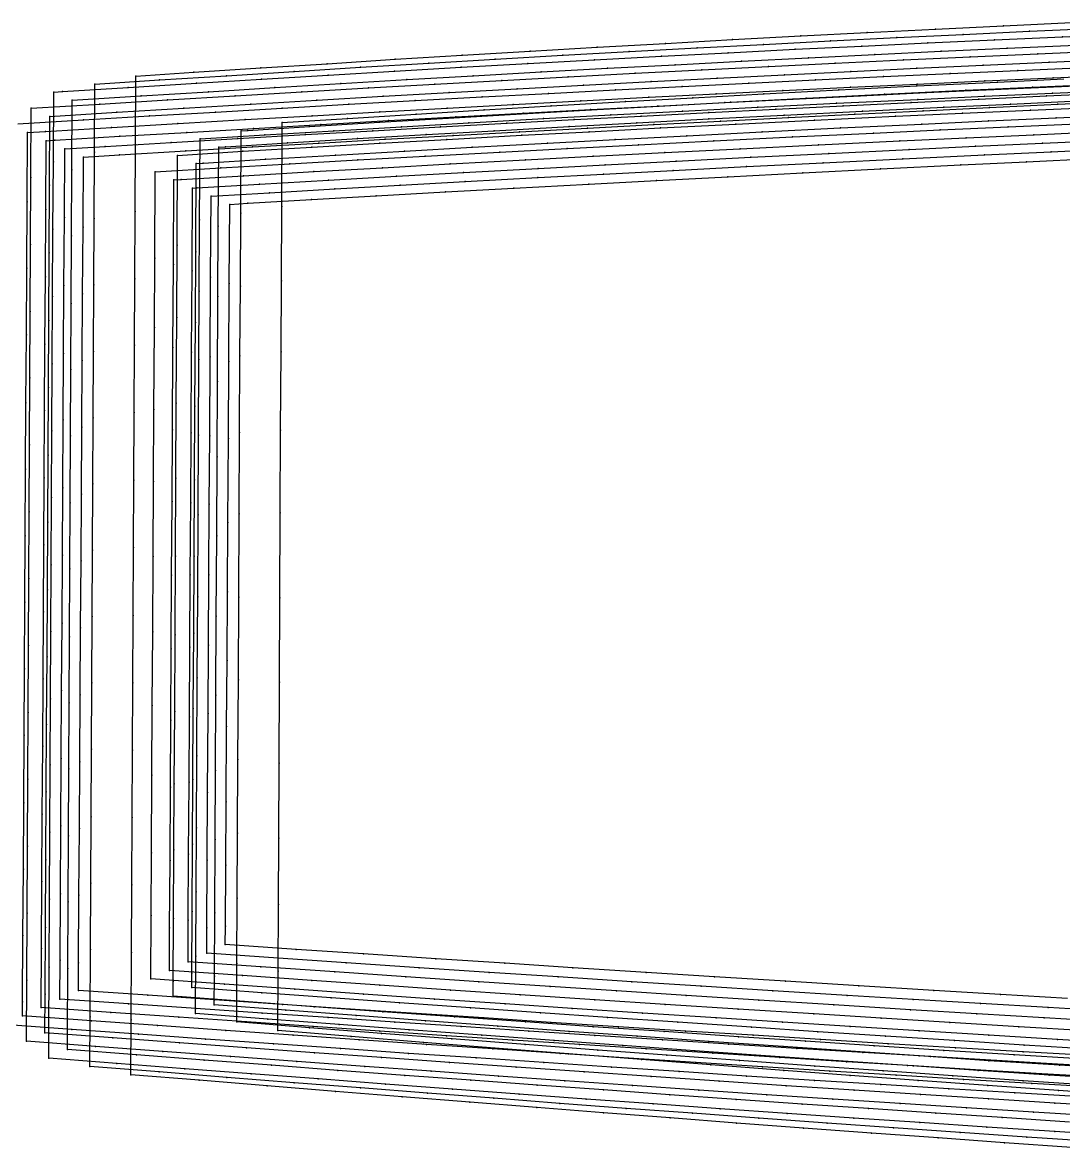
# Model space of a CAD drawing. Extents: x -2408 to 1029, y -526 to 2095.
# Drawn here: x -1734.5 to -1498.2, y 696.6 to 952 of the extents above; entities that cross this region are included whole.
import ezdxf

# ---------------------------------------------------------------- set-up
doc = ezdxf.new("R2010")
doc.units = 0

# ---------------------------------------------------------------- blocks, each defined once
blk = doc.blocks.new(' -30')
at = {"layer": '1'}
blk.add_lwpolyline([(-976.123836, 288.13901), (-991.099742, 289.014787), (-1006.47788, 289.931065), (-1021.716095, 290.854397), (-1037.092414, 291.800377), (-1052.390421, 292.7548), (-1067.765151, 293.726621), (-1082.930535, 294.697188), (-1098.303754, 295.692536), (-1113.507968, 296.687278), (-1128.879805, 297.703783), (-1143.850366, 298.707083), (-1159.22033, 299.751254), (-1174.621448, 300.804779), (-1189.756891, 301.840895), (-1205.520935, 302.919865), (-1205.483135, 309.223563), (-1205.391179, 324.554701), (-1205.300213, 339.717169), (-1205.209414, 354.85273), (-1205.118461, 370.01518), (-1205.026964, 385.267158), (-1204.935998, 400.429605), (-1204.844877, 415.618783), (-1204.753926, 430.781236), (-1204.66297, 445.943685), (-1204.572281, 461.059603), (-1204.481313, 476.222058), (-1204.385986, 492.113686), (-1196.17848, 492.603703), (-1181.170431, 493.49977), (-1166.030079, 494.402864), (-1150.959027, 495.28427), (-1135.886847, 496.145232), (-1120.476169, 497.00946), (-1105.40235, 497.842531), (-1089.965594, 498.682535), (-1074.890334, 499.489114), (-1059.814348, 500.282085), (-1044.379318, 501.079857), (-1029.301902, 501.844968), (-1013.803816, 502.616227), (-998.724902, 503.351115), (-983.259655, 504.088096), (-968.179128, 504.789655)], dxfattribs=at)
at = {"layer": '14'}
blk.add_lwpolyline([(-981.023189, 301.145206), (-996.243732, 302.041932), (-1011.349801, 302.947855), (-1028.369845, 303.985999), (-1045.013766, 305.017704), (-1061.160689, 306.033129), (-1076.689792, 307.022434), (-1093.271043, 308.091929), (-1108.745305, 309.101899), (-1124.431306, 310.137235), (-1140.837746, 311.232743), (-1156.130864, 312.266322), (-1172.183685, 313.367615), (-1172.158772, 317.5206), (-1172.075828, 331.347228), (-1171.989363, 345.760911), (-1171.88675, 362.866344), (-1171.796909, 377.842737), (-1171.703377, 393.434387), (-1171.609107, 409.149089), (-1171.49473, 428.215656), (-1171.38958, 445.744084), (-1171.283699, 463.394285), (-1171.175842, 481.373901), (-1167.054113, 481.619686), (-1152.638259, 482.463332), (-1137.95852, 483.305457), (-1122.184231, 484.194571), (-1106.716652, 485.051688), (-1089.64359, 485.98142), (-1074.320606, 486.801343), (-1058.11391, 487.653474), (-1041.128426, 488.52954), (-1023.469336, 489.421255), (-1005.241554, 490.320347), (-990.320556, 491.039364), (-975.156659, 491.753562)], dxfattribs=at)
at = {"layer": '2'}
for p in [(-1204.385986, 492.113686), (-1171.175842, 481.373901), (-1172.183685, 313.367615), (-1205.520935, 302.919865)]:
    blk.add_point(p, dxfattribs=at)
at = {"layer": '3'}
for p in [(-998.724902, 503.351115), (-983.259655, 504.088096), (-1044.379318, 501.079857), (-1029.301902, 501.844968), (-1013.803816, 502.616227), (-1089.965594, 498.682535), (-1074.890334, 499.489114), (-1059.814348, 500.282085), (-1135.886847, 496.145232), (-1120.476169, 497.00946), (-1105.40235, 497.842531), (-1181.170431, 493.49977), (-1166.030079, 494.402864), (-1150.959027, 495.28427), (-1196.17848, 492.603703), (-1005.241554, 490.320347), (-990.320556, 491.039364), (-1041.128426, 488.52954), (-1023.469336, 489.421255), (-1089.64359, 485.98142), (-1074.320606, 486.801343), (-1058.11391, 487.653474), (-1137.95852, 483.305457), (-1122.184231, 484.194571), (-1106.716652, 485.051688), (-1167.054113, 481.619686), (-1152.638259, 482.463332), (-1204.481313, 476.222058), (-1171.283699, 463.394285), (-1204.572281, 461.059603), (-1204.66297, 445.943685), (-1171.38958, 445.744084), (-1204.753926, 430.781236), (-1171.49473, 428.215656), (-1204.844877, 415.618783), (-1171.609107, 409.149089), (-1204.935998, 400.429605), (-1171.703377, 393.434387), (-1205.026964, 385.267158), (-1171.796909, 377.842737), (-1205.118461, 370.01518), (-1171.88675, 362.866344), (-1205.209414, 354.85273), (-1171.989363, 345.760911), (-1205.300213, 339.717169), (-1172.075828, 331.347228), (-1205.391179, 324.554701), (-1172.158772, 317.5206), (-1156.130864, 312.266322), (-1205.483135, 309.223563), (-1140.837746, 311.232743), (-1124.431306, 310.137235), (-1108.745305, 309.101899), (-1093.271043, 308.091929), (-1076.689792, 307.022434), (-1061.160689, 306.033129), (-1045.013766, 305.017704), (-1028.369845, 303.985999), (-1189.756891, 301.840895), (-1011.349801, 302.947855), (-996.243732, 302.041932), (-1174.621448, 300.804779), (-1159.22033, 299.751254), (-1143.850366, 298.707083), (-1128.879805, 297.703783), (-1113.507968, 296.687278), (-1098.303754, 295.692536), (-1082.930535, 294.697188), (-1067.765151, 293.726621), (-1052.390421, 292.7548), (-1037.092414, 291.800377), (-1021.716095, 290.854397), (-1006.47788, 289.931065), (-991.099742, 289.014787)]:
    blk.add_point(p, dxfattribs=at)
blk = doc.blocks.new(' -31')
at = {"layer": '1'}
blk.add_lwpolyline([(-968.425064, 285.330029), (-982.873946, 286.170219), (-997.985334, 287.066471), (-1013.000426, 287.973625), (-1028.315558, 288.914379), (-1043.328852, 289.850599), (-1058.800335, 290.828954), (-1073.812, 291.790769), (-1089.149361, 292.785777), (-1104.159531, 293.770902), (-1119.535836, 294.790651), (-1134.544586, 295.797004), (-1149.684043, 296.826152), (-1164.690914, 297.860154), (-1179.737081, 298.903743), (-1195.00767, 299.963703), (-1210.599365, 301.045837), (-1210.547725, 309.84814), (-1210.459299, 324.921595), (-1210.368675, 340.370934), (-1210.279104, 355.641675), (-1210.188487, 371.091032), (-1210.099122, 386.326266), (-1210.008493, 401.775624), (-1209.918915, 417.046366), (-1209.828296, 432.495713), (-1209.739836, 447.577065), (-1209.64921, 463.026421), (-1209.558575, 478.475781), (-1209.467316, 494.029922), (-1200.328818, 494.571505), (-1185.329745, 495.461797), (-1170.206646, 496.361121), (-1154.867473, 497.26182), (-1139.538048, 498.139549), (-1124.20757, 498.998915), (-1109.165089, 499.828225), (-1093.833089, 500.660134), (-1078.627468, 501.470655), (-1063.293902, 502.272816), (-1048.109958, 503.052143), (-1032.774822, 503.823769), (-1017.333112, 504.584392), (-1001.996349, 505.322857), (-986.658666, 506.04357), (-971.552761, 506.735084)], dxfattribs=at)
at = {"layer": '14'}
blk.add_lwpolyline([(-971.259283, 298.214599), (-986.267518, 299.092049), (-1001.639416, 300.008829), (-1016.883783, 300.934514), (-1031.918804, 301.862321), (-1048.740405, 302.916572), (-1065.059572, 303.954611), (-1080.754196, 304.966316), (-1097.512077, 306.060401), (-1113.151062, 307.093927), (-1129.003946, 308.153731), (-1145.584817, 309.275476), (-1161.040416, 310.334145), (-1177.263641, 311.462612), (-1177.230109, 317.179258), (-1177.14006, 332.530674), (-1177.049904, 347.900451), (-1176.944753, 365.826377), (-1176.853713, 381.346893), (-1176.75972, 397.370777), (-1176.665727, 413.39466), (-1176.574686, 428.915175), (-1176.469536, 446.841107), (-1176.363655, 464.89157), (-1176.255798, 483.278923), (-1163.036448, 484.063103), (-1148.167735, 484.924473), (-1133.325145, 485.767946), (-1118.560073, 486.592376), (-1102.100619, 487.495002), (-1087.22085, 488.29636), (-1071.395217, 489.133381), (-1054.728691, 489.997587), (-1037.326048, 490.880512), (-1019.292257, 491.773679), (-1000.732224, 492.668615), (-985.575845, 493.380141), (-970.203448, 494.083042)], dxfattribs=at)
at = {"layer": '2'}
for p in [(-1209.467316, 494.029922), (-1176.255798, 483.278923), (-1177.263641, 311.462612), (-1210.599365, 301.045837)]:
    blk.add_point(p, dxfattribs=at)
at = {"layer": '3'}
for p in [(-986.658666, 506.04357), (-1032.774822, 503.823769), (-1017.333112, 504.584392), (-1001.996349, 505.322857), (-1093.833089, 500.660134), (-1078.627468, 501.470655), (-1063.293902, 502.272816), (-1048.109958, 503.052143), (-1139.538048, 498.139549), (-1124.20757, 498.998915), (-1109.165089, 499.828225), (-1185.329745, 495.461797), (-1170.206646, 496.361121), (-1154.867473, 497.26182), (-1200.328818, 494.571505), (-985.575845, 493.380141), (-1037.326048, 490.880512), (-1019.292257, 491.773679), (-1000.732224, 492.668615), (-1087.22085, 488.29636), (-1071.395217, 489.133381), (-1054.728691, 489.997587), (-1133.325145, 485.767946), (-1118.560073, 486.592376), (-1102.100619, 487.495002), (-1163.036448, 484.063103), (-1148.167735, 484.924473), (-1209.558575, 478.475781), (-1176.363655, 464.89157), (-1209.64921, 463.026421), (-1209.739836, 447.577065), (-1176.469536, 446.841107), (-1209.828296, 432.495713), (-1176.574686, 428.915175), (-1209.918915, 417.046366), (-1176.665727, 413.39466), (-1210.008493, 401.775624), (-1176.75972, 397.370777), (-1210.099122, 386.326266), (-1176.853713, 381.346893), (-1210.188487, 371.091032), (-1176.944753, 365.826377), (-1210.279104, 355.641675), (-1177.049904, 347.900451), (-1210.368675, 340.370934), (-1177.14006, 332.530674), (-1210.459299, 324.921595), (-1177.230109, 317.179258), (-1210.547725, 309.84814), (-1161.040416, 310.334145), (-1145.584817, 309.275476), (-1129.003946, 308.153731), (-1113.151062, 307.093927), (-1097.512077, 306.060401), (-1080.754196, 304.966316), (-1065.059572, 303.954611), (-1048.740405, 302.916572), (-1031.918804, 301.862321), (-1195.00767, 299.963703), (-1179.737081, 298.903743), (-1016.883783, 300.934514), (-1001.639416, 300.008829), (-986.267518, 299.092049), (-1164.690914, 297.860154), (-1149.684043, 296.826152), (-1134.544586, 295.797004), (-1119.535836, 294.790651), (-1104.159531, 293.770902), (-1089.149361, 292.785777), (-1073.812, 291.790769), (-1058.800335, 290.828954), (-1043.328852, 289.850599), (-1028.315558, 288.914379), (-1013.000426, 287.973625), (-997.985334, 287.066471), (-982.873946, 286.170219)]:
    blk.add_point(p, dxfattribs=at)
blk = doc.blocks.new(' -32')
at = {"layer": '1'}
blk.add_lwpolyline([(-973.526001, 283.258591), (-987.301727, 284.068227), (-1002.509101, 284.979815), (-1017.665, 285.905585), (-1032.866467, 286.849838), (-1048.020498, 287.805671), (-1063.199772, 288.776695), (-1078.352097, 289.758943), (-1093.464623, 290.751078), (-1108.615355, 291.757453), (-1123.662888, 292.767552), (-1138.812176, 293.795976), (-1153.952575, 294.838433), (-1169.099846, 295.895659), (-1184.438349, 296.97358), (-1199.858824, 298.058298), (-1215.677795, 299.171028), (-1215.601131, 312.531977), (-1215.513507, 327.804629), (-1215.425881, 343.077294), (-1215.337349, 358.504922), (-1215.249694, 373.777565), (-1215.162622, 388.949294), (-1215.074983, 404.221944), (-1214.987691, 419.434947), (-1214.900055, 434.707608), (-1214.813796, 449.738663), (-1214.726138, 465.011327), (-1214.63848, 480.283989), (-1214.548645, 495.938377), (-1212.53932, 496.057394), (-1197.805738, 496.930225), (-1182.631949, 497.829356), (-1167.485564, 498.725319), (-1152.226365, 499.616176), (-1136.81103, 500.493852), (-1121.549424, 501.342838), (-1106.260424, 502.178393), (-1090.997301, 502.997811), (-1075.76967, 503.799547), (-1060.504846, 504.587074), (-1045.049074, 505.367892), (-1029.782581, 506.122311), (-1014.763231, 506.847463), (-999.494983, 507.566499), (-984.135746, 508.270447), (-968.865657, 508.949983)], dxfattribs=at)
at = {"layer": '14'}
blk.add_lwpolyline([(-972.787704, 295.936947), (-988.06349, 296.835856), (-1003.288751, 297.750438), (-1018.398306, 298.674929), (-1035.776177, 299.757273), (-1052.767375, 300.83376), (-1069.248508, 301.893975), (-1085.096167, 302.927501), (-1100.186994, 303.923924), (-1116.348618, 305.003901), (-1132.926842, 306.125328), (-1149.048121, 307.229227), (-1165.814259, 308.392205), (-1182.343674, 309.55761), (-1182.289488, 319.000043), (-1182.203537, 333.977697), (-1182.109921, 350.291256), (-1182.024786, 365.126866), (-1181.933745, 380.991544), (-1181.839752, 397.370762), (-1181.745759, 413.749971), (-1181.654719, 429.614649), (-1181.549568, 447.938087), (-1181.443688, 466.388815), (-1181.335831, 485.183907), (-1180.323411, 485.2454), (-1166.12605, 486.089169), (-1150.447341, 486.997656), (-1135.02506, 487.872652), (-1119.797821, 488.720069), (-1102.90801, 489.641587), (-1087.693784, 490.455305), (-1071.555496, 491.301394), (-1054.597853, 492.171179), (-1036.925759, 493.055977), (-1018.643921, 493.947115), (-1003.6498, 494.658762), (-988.386214, 495.364467), (-972.90666, 496.059794)], dxfattribs=at)
at = {"layer": '2'}
for p in [(-1214.548645, 495.938377), (-1181.335831, 485.183907), (-1182.343674, 309.55761), (-1215.677795, 299.171028)]:
    blk.add_point(p, dxfattribs=at)
at = {"layer": '3'}
for p in [(-984.135746, 508.270447), (-1029.782581, 506.122311), (-1014.763231, 506.847463), (-999.494983, 507.566499), (-1075.76967, 503.799547), (-1060.504846, 504.587074), (-1045.049074, 505.367892), (-1121.549424, 501.342838), (-1106.260424, 502.178393), (-1090.997301, 502.997811), (-1167.485564, 498.725319), (-1152.226365, 499.616176), (-1136.81103, 500.493852), (-1212.53932, 496.057394), (-1197.805738, 496.930225), (-1182.631949, 497.829356), (-1036.925759, 493.055977), (-1018.643921, 493.947115), (-1003.6498, 494.658762), (-988.386214, 495.364467), (-1087.693784, 490.455305), (-1071.555496, 491.301394), (-1054.597853, 492.171179), (-1135.02506, 487.872652), (-1119.797821, 488.720069), (-1102.90801, 489.641587), (-1180.323411, 485.2454), (-1166.12605, 486.089169), (-1150.447341, 486.997656), (-1214.63848, 480.283989), (-1214.726138, 465.011327), (-1181.443688, 466.388815), (-1214.813796, 449.738663), (-1181.549568, 447.938087), (-1214.900055, 434.707608), (-1181.654719, 429.614649), (-1214.987691, 419.434947), (-1181.745759, 413.749971), (-1215.074983, 404.221944), (-1181.839752, 397.370762), (-1215.162622, 388.949294), (-1181.933745, 380.991544), (-1215.249694, 373.777565), (-1182.024786, 365.126866), (-1215.337349, 358.504922), (-1182.109921, 350.291256), (-1215.425881, 343.077294), (-1182.203537, 333.977697), (-1215.513507, 327.804629), (-1182.289488, 319.000043), (-1215.601131, 312.531977), (-1165.814259, 308.392205), (-1149.048121, 307.229227), (-1132.926842, 306.125328), (-1116.348618, 305.003901), (-1100.186994, 303.923924), (-1085.096167, 302.927501), (-1069.248508, 301.893975), (-1052.767375, 300.83376), (-1035.776177, 299.757273), (-1199.858824, 298.058298), (-1184.438349, 296.97358), (-1018.398306, 298.674929), (-1003.288751, 297.750438), (-988.06349, 296.835856), (-1169.099846, 295.895659), (-1153.952575, 294.838433), (-1138.812176, 293.795976), (-1123.662888, 292.767552), (-1108.615355, 291.757453), (-1093.464623, 290.751078), (-1078.352097, 289.758943), (-1063.199772, 288.776695), (-1048.020498, 287.805671), (-1032.866467, 286.849838), (-1017.665, 285.905585), (-1002.509101, 284.979815), (-987.301727, 284.068227)]:
    blk.add_point(p, dxfattribs=at)
blk = doc.blocks.new(' -33')
at = {"layer": '1'}
blk.add_lwpolyline([(-978.624878, 281.189423), (-991.71952, 281.967344), (-1007.164945, 282.902977), (-1022.447957, 283.846779), (-1037.521147, 284.793542), (-1052.802193, 285.768295), (-1067.967561, 286.749609), (-1083.246873, 287.751701), (-1098.708436, 288.779018), (-1113.986033, 289.806489), (-1129.099281, 290.833958), (-1144.375337, 291.884265), (-1159.361157, 292.92941), (-1174.635121, 294.009702), (-1190.095973, 295.110877), (-1205.132893, 296.182718), (-1220.756378, 297.296257), (-1220.738291, 300.51507), (-1220.653899, 315.535803), (-1220.569213, 330.611808), (-1220.484539, 345.687811), (-1220.398342, 361.035873), (-1220.313674, 376.111864), (-1220.228897, 391.207077), (-1220.144228, 406.283063), (-1220.059185, 421.425605), (-1219.974514, 436.501598), (-1219.887786, 451.941431), (-1219.80309, 467.017422), (-1219.718409, 482.09341), (-1219.630127, 497.817612), (-1215.56185, 498.062804), (-1200.562041, 498.964551), (-1185.525824, 499.864683), (-1170.202165, 500.774517), (-1155.017785, 501.660119), (-1139.691865, 502.531111), (-1124.364735, 503.382104), (-1109.373315, 504.199015), (-1094.04456, 505.018516), (-1078.620893, 505.826024), (-1063.290345, 506.611353), (-1048.180048, 507.368379), (-1032.847743, 508.118727), (-1017.677248, 508.842749), (-1002.343066, 509.555132), (-986.83478, 510.254729), (-971.498689, 510.924751)], dxfattribs=at)
at = {"layer": '14'}
blk.add_lwpolyline([(-979.275935, 293.949603), (-994.644828, 294.866065), (-1010.328878, 295.821017), (-1025.870484, 296.785245), (-1041.186149, 297.75158), (-1058.305927, 298.849341), (-1074.896844, 299.929784), (-1090.834202, 300.982201), (-1107.827335, 302.119345), (-1123.658031, 303.192232), (-1139.668477, 304.290428), (-1155.078742, 305.360134), (-1170.859481, 306.469332), (-1187.423706, 307.652607), (-1187.36952, 317.299872), (-1187.28357, 332.602444), (-1187.189953, 349.2699), (-1187.104818, 364.427356), (-1187.013778, 380.636197), (-1186.919785, 397.37074), (-1186.825791, 414.105274), (-1186.734751, 430.314125), (-1186.629601, 449.035064), (-1186.52372, 467.886061), (-1186.415863, 487.08889), (-1184.780501, 487.188628), (-1170.61281, 488.033378), (-1154.678396, 488.958599), (-1139.060151, 489.845259), (-1123.666638, 490.701297), (-1106.611977, 491.62981), (-1091.261222, 492.44788), (-1074.987079, 493.29677), (-1057.894196, 494.16761), (-1040.087221, 495.051533), (-1021.670802, 495.939669), (-1006.569218, 496.64725), (-991.198071, 497.347313), (-975.611087, 498.035312)], dxfattribs=at)
at = {"layer": '2'}
for p in [(-1219.630127, 497.817612), (-1186.415863, 487.08889), (-1187.423706, 307.652607), (-1220.756378, 297.296257)]:
    blk.add_point(p, dxfattribs=at)
at = {"layer": '3'}
for p in [(-1017.677248, 508.842749), (-1002.343066, 509.555132), (-986.83478, 510.254729), (-1078.620893, 505.826024), (-1063.290345, 506.611353), (-1048.180048, 507.368379), (-1032.847743, 508.118727), (-1124.364735, 503.382104), (-1109.373315, 504.199015), (-1094.04456, 505.018516), (-1170.202165, 500.774517), (-1155.017785, 501.660119), (-1139.691865, 502.531111), (-1215.56185, 498.062804), (-1200.562041, 498.964551), (-1185.525824, 499.864683), (-1021.670802, 495.939669), (-1006.569218, 496.64725), (-991.198071, 497.347313), (-1074.987079, 493.29677), (-1057.894196, 494.16761), (-1040.087221, 495.051533), (-1123.666638, 490.701297), (-1106.611977, 491.62981), (-1091.261222, 492.44788), (-1170.61281, 488.033378), (-1154.678396, 488.958599), (-1139.060151, 489.845259), (-1184.780501, 487.188628), (-1219.718409, 482.09341), (-1186.52372, 467.886061), (-1219.80309, 467.017422), (-1219.887786, 451.941431), (-1186.629601, 449.035064), (-1219.974514, 436.501598), (-1186.734751, 430.314125), (-1220.059185, 421.425605), (-1186.825791, 414.105274), (-1220.144228, 406.283063), (-1186.919785, 397.37074), (-1220.228897, 391.207077), (-1187.013778, 380.636197), (-1220.313674, 376.111864), (-1187.104818, 364.427356), (-1220.398342, 361.035873), (-1187.189953, 349.2699), (-1220.484539, 345.687811), (-1187.28357, 332.602444), (-1220.569213, 330.611808), (-1187.36952, 317.299872), (-1220.653899, 315.535803), (-1170.859481, 306.469332), (-1155.078742, 305.360134), (-1139.668477, 304.290428), (-1123.658031, 303.192232), (-1107.827335, 302.119345), (-1220.738291, 300.51507), (-1090.834202, 300.982201), (-1074.896844, 299.929784), (-1058.305927, 298.849341), (-1041.186149, 297.75158), (-1025.870484, 296.785245), (-1205.132893, 296.182718), (-1190.095973, 295.110877), (-1174.635121, 294.009702), (-1010.328878, 295.821017), (-994.644828, 294.866065), (-1159.361157, 292.92941), (-1144.375337, 291.884265), (-1129.099281, 290.833958), (-1113.986033, 289.806489), (-1098.708436, 288.779018), (-1083.246873, 287.751701), (-1067.967561, 286.749609), (-1052.802193, 285.768295), (-1037.521147, 284.793542), (-1022.447957, 283.846779), (-1007.164945, 282.902977), (-991.71952, 281.967344)]:
    blk.add_point(p, dxfattribs=at)
blk = doc.blocks.new(' -34')
at = {"layer": '1'}
for points in [[(-1222.642335, 499.853347), (-1207.781723, 500.742214), (-1192.761726, 501.640864), (-1177.787959, 502.535036), (-1162.682264, 503.42405), (-1147.566692, 504.289323), (-1132.458243, 505.132178), (-1117.30791, 505.960792), (-1102.197784, 506.771078), (-1086.994177, 507.568903), (-1071.882223, 508.344141), (-1056.760381, 509.102106), (-1041.646554, 509.841478), (-1026.17941, 510.578531), (-1011.0637, 511.278848), (-995.683943, 511.970121), (-980.566407, 512.627608)], [(-983.722153, 279.122696), (-996.362457, 279.881488), (-1011.407143, 280.801932), (-1026.825511, 281.763646), (-1041.885107, 282.719383), (-1057.301451, 283.713239), (-1072.554059, 284.711008), (-1087.968536, 285.733316), (-1103.267078, 286.761398), (-1118.679806, 287.809999), (-1134.009218, 288.864576), (-1149.420272, 289.937166), (-1164.657541, 291.013415), (-1180.066363, 292.117437), (-1195.303083, 293.216675), (-1210.429912, 294.308813), (-1225.834961, 295.420933)]]:
    blk.add_lwpolyline(points, dxfattribs=at)
at = {"layer": '14'}
blk.add_lwpolyline([(-982.968521, 291.800079), (-986.728904, 292.02437), (-1002.269379, 292.964334), (-1018.08365, 293.940939), (-1033.729779, 294.925433), (-1049.123361, 295.910445), (-1064.180049, 296.888606), (-1080.866953, 297.988662), (-1096.877702, 299.059145), (-1112.086359, 300.089053), (-1128.080538, 301.185504), (-1144.256219, 302.308175), (-1159.82543, 303.402062), (-1175.768836, 304.536697), (-1192.503662, 305.747604), (-1192.424578, 320.126644), (-1192.346187, 334.379847), (-1192.249341, 351.988387), (-1192.162452, 367.786449), (-1192.070397, 384.524007), (-1191.976127, 401.664205), (-1191.882595, 418.67018), (-1191.792754, 435.005096), (-1191.690141, 453.662183), (-1191.603676, 469.383348), (-1191.495819, 488.993912), (-1176.582011, 489.890794), (-1160.944126, 490.80358), (-1145.512276, 491.683291), (-1130.247445, 492.534809), (-1113.292566, 493.459759), (-1098.002736, 494.275341), (-1081.7692, 495.121965), (-1064.69649, 495.99056), (-1046.889143, 496.872056), (-1028.451691, 497.757382), (-1013.318315, 498.462305), (-997.902097, 499.15923), (-982.256557, 499.843514)], dxfattribs=at)
at = {"layer": '2'}
for p in [(-1191.495819, 488.993912), (-1192.503662, 305.747604)]:
    blk.add_point(p, dxfattribs=at)
at = {"layer": '3'}
for p in [(-1011.0637, 511.278848), (-995.683943, 511.970121), (-1071.882223, 508.344141), (-1056.760381, 509.102106), (-1041.646554, 509.841478), (-1026.17941, 510.578531), (-1117.30791, 505.960792), (-1102.197784, 506.771078), (-1086.994177, 507.568903), (-1162.682264, 503.42405), (-1147.566692, 504.289323), (-1132.458243, 505.132178), (-1207.781723, 500.742214), (-1192.761726, 501.640864), (-1177.787959, 502.535036), (-1013.318315, 498.462305), (-997.902097, 499.15923), (-1064.69649, 495.99056), (-1046.889143, 496.872056), (-1028.451691, 497.757382), (-1113.292566, 493.459759), (-1098.002736, 494.275341), (-1081.7692, 495.121965), (-1160.944126, 490.80358), (-1145.512276, 491.683291), (-1130.247445, 492.534809), (-1176.582011, 489.890794), (-1191.603676, 469.383348), (-1191.690141, 453.662183), (-1191.792754, 435.005096), (-1191.882595, 418.67018), (-1191.976127, 401.664205), (-1192.070397, 384.524007), (-1192.162452, 367.786449), (-1192.249341, 351.988387), (-1192.346187, 334.379847), (-1192.424578, 320.126644), (-1175.768836, 304.536697), (-1159.82543, 303.402062), (-1144.256219, 302.308175), (-1128.080538, 301.185504), (-1112.086359, 300.089053), (-1096.877702, 299.059145), (-1080.866953, 297.988662), (-1064.180049, 296.888606), (-1210.429912, 294.308813), (-1049.123361, 295.910445), (-1033.729779, 294.925433), (-1018.08365, 293.940939), (-1195.303083, 293.216675), (-1180.066363, 292.117437), (-1002.269379, 292.964334), (-986.728904, 292.02437), (-1164.657541, 291.013415), (-1149.420272, 289.937166), (-1134.009218, 288.864576), (-1118.679806, 287.809999), (-1103.267078, 286.761398), (-1087.968536, 285.733316), (-1072.554059, 284.711008), (-1057.301451, 283.713239), (-1041.885107, 282.719383), (-1026.825511, 281.763646), (-1011.407143, 280.801932), (-996.362457, 279.881488)]:
    blk.add_point(p, dxfattribs=at)
blk = doc.blocks.new(' -35')
at = {"layer": '1'}
blk.add_lwpolyline([(-978.690796, 276.837521), (-991.584844, 277.632981), (-1006.635907, 278.579462), (-1022.04916, 279.567721), (-1037.112188, 280.550425), (-1052.523331, 281.571716), (-1067.759382, 282.59622), (-1083.16855, 283.646631), (-1098.403106, 284.698825), (-1113.810405, 285.776097), (-1128.959697, 286.847076), (-1144.365288, 287.948567), (-1159.613127, 289.054658), (-1175.016372, 290.188297), (-1190.225352, 291.315546), (-1205.348889, 292.437263), (-1220.753479, 293.579655), (-1220.706386, 302.32164), (-1220.624546, 317.510339), (-1220.541767, 332.873573), (-1220.45899, 348.236795), (-1220.376619, 363.525092), (-1220.293839, 378.888334), (-1220.211792, 394.113672), (-1220.128998, 409.476912), (-1220.046902, 424.71215), (-1219.96413, 440.075384), (-1219.882486, 455.23065), (-1219.79972, 470.593883), (-1219.716942, 485.957119), (-1219.632645, 501.598015), (-1204.408597, 502.526079), (-1189.210169, 503.452213), (-1174.054195, 504.373776), (-1159.032145, 505.274996), (-1144.02559, 506.15134), (-1129.000758, 507.005083), (-1113.588858, 507.862296), (-1098.562038, 508.68136), (-1083.182197, 509.501227), (-1068.153502, 510.28373), (-1052.913006, 511.05837), (-1037.882307, 511.803348), (-1022.850722, 512.528701), (-1007.853682, 513.231932), (-992.820145, 513.915385), (-977.453959, 514.590592)], dxfattribs=at)
at = {"layer": '14'}
blk.add_lwpolyline([(-983.780599, 289.873569), (-998.494679, 290.790191), (-1014.308419, 291.795327), (-1029.955054, 292.808552), (-1045.348549, 293.822169), (-1060.402815, 294.828476), (-1077.081965, 295.959715), (-1093.077202, 297.059856), (-1108.260109, 298.117409), (-1124.209921, 299.241935), (-1140.312994, 300.391226), (-1155.768322, 301.507716), (-1171.505218, 302.659041), (-1187.423706, 303.842602), (-1187.406213, 307.089311), (-1187.330697, 321.105118), (-1187.248153, 336.425324), (-1187.169385, 351.044798), (-1187.082496, 367.171335), (-1186.990441, 384.256882), (-1186.896171, 401.753451), (-1186.802639, 419.113016), (-1186.712798, 435.787561), (-1186.610185, 454.83256), (-1186.52372, 470.880594), (-1186.415863, 490.898895), (-1184.814432, 490.999032), (-1170.6996, 491.860288), (-1154.784714, 492.80381), (-1139.174687, 493.706838), (-1123.783726, 494.577359), (-1106.727734, 495.519953), (-1091.373197, 496.348882), (-1075.092933, 497.20736), (-1057.991888, 498.086059), (-1040.174823, 498.975662), (-1021.746558, 499.866847), (-1006.634338, 500.574671), (-991.25163, 501.272774), (-975.65225, 501.956377)], dxfattribs=at)
at = {"layer": '2'}
for p in [(-1219.632645, 501.598015), (-1186.415863, 490.898895), (-1187.423706, 303.842602), (-1220.753479, 293.579655)]:
    blk.add_point(p, dxfattribs=at)
at = {"layer": '3'}
for p in [(-992.820145, 513.915385), (-1052.913006, 511.05837), (-1037.882307, 511.803348), (-1022.850722, 512.528701), (-1007.853682, 513.231932), (-1098.562038, 508.68136), (-1083.182197, 509.501227), (-1068.153502, 510.28373), (-1144.02559, 506.15134), (-1129.000758, 507.005083), (-1113.588858, 507.862296), (-1189.210169, 503.452213), (-1174.054195, 504.373776), (-1159.032145, 505.274996), (-1204.408597, 502.526079), (-1006.634338, 500.574671), (-991.25163, 501.272774), (-1057.991888, 498.086059), (-1040.174823, 498.975662), (-1021.746558, 499.866847), (-1106.727734, 495.519953), (-1091.373197, 496.348882), (-1075.092933, 497.20736), (-1139.174687, 493.706838), (-1123.783726, 494.577359), (-1184.814432, 490.999032), (-1170.6996, 491.860288), (-1154.784714, 492.80381), (-1219.716942, 485.957119), (-1219.79972, 470.593883), (-1186.52372, 470.880594), (-1219.882486, 455.23065), (-1186.610185, 454.83256), (-1219.96413, 440.075384), (-1186.712798, 435.787561), (-1220.046902, 424.71215), (-1186.802639, 419.113016), (-1220.128998, 409.476912), (-1186.896171, 401.753451), (-1220.211792, 394.113672), (-1186.990441, 384.256882), (-1220.293839, 378.888334), (-1187.082496, 367.171335), (-1220.376619, 363.525092), (-1187.169385, 351.044798), (-1220.45899, 348.236795), (-1187.248153, 336.425324), (-1220.541767, 332.873573), (-1187.330697, 321.105118), (-1220.624546, 317.510339), (-1187.406213, 307.089311), (-1220.706386, 302.32164), (-1171.505218, 302.659041), (-1155.768322, 301.507716), (-1140.312994, 300.391226), (-1124.209921, 299.241935), (-1108.260109, 298.117409), (-1093.077202, 297.059856), (-1077.081965, 295.959715), (-1060.402815, 294.828476), (-1045.348549, 293.822169), (-1205.348889, 292.437263), (-1190.225352, 291.315546), (-1029.955054, 292.808552), (-1014.308419, 291.795327), (-1175.016372, 290.188297), (-1159.613127, 289.054658), (-998.494679, 290.790191), (-1144.365288, 287.948567), (-1128.959697, 286.847076), (-1113.810405, 285.776097), (-1098.403106, 284.698825), (-1083.16855, 283.646631), (-1067.759382, 282.59622), (-1052.523331, 281.571716), (-1037.112188, 280.550425), (-1022.04916, 279.567721), (-1006.635907, 278.579462), (-991.584844, 277.632981)]:
    blk.add_point(p, dxfattribs=at)
blk = doc.blocks.new(' -36')
at = {"layer": '1'}
blk.add_lwpolyline([(-983.788986, 274.775867), (-997.266246, 275.615844), (-1012.481967, 276.583209), (-1027.525352, 277.558299), (-1042.751656, 278.562429), (-1057.792896, 279.57003), (-1073.194307, 280.616939), (-1088.23355, 281.653398), (-1103.63189, 282.728684), (-1118.669291, 283.791798), (-1133.981148, 284.886382), (-1149.01683, 285.973615), (-1164.427454, 287.104386), (-1179.460772, 288.223767), (-1194.848161, 289.377885), (-1210.165456, 290.527718), (-1225.832214, 291.703606), (-1225.758973, 305.566113), (-1225.678739, 320.759096), (-1225.598528, 335.952093), (-1225.518155, 351.174959), (-1225.437921, 366.36795), (-1225.357679, 381.560955), (-1225.2776, 396.72502), (-1225.197379, 411.91803), (-1225.117248, 427.094918), (-1225.037032, 442.287915), (-1224.957319, 457.384576), (-1224.87709, 472.577572), (-1224.796856, 487.770568), (-1224.713821, 503.493576), (-1209.134623, 504.447577), (-1193.786732, 505.387424), (-1178.421276, 506.326394), (-1163.308766, 507.235855), (-1148.209626, 508.117945), (-1133.094141, 508.976501), (-1117.944788, 509.818553), (-1102.82729, 510.641061), (-1087.615732, 511.449416), (-1072.496244, 512.233253), (-1057.359685, 512.998348), (-1042.238218, 513.742626), (-1026.753371, 514.483145), (-1011.629774, 515.18433), (-996.22906, 515.874884), (-981.103328, 516.528873)], dxfattribs=at)
at = {"layer": '14'}
blk.add_lwpolyline([(-986.733999, 287.682118), (-1001.650603, 288.617989), (-1017.626655, 289.641344), (-1033.433632, 290.673485), (-1048.984597, 291.706507), (-1064.192681, 292.732506), (-1081.041974, 293.886335), (-1097.20019, 295.008867), (-1112.537575, 296.088302), (-1128.649494, 297.236461), (-1144.916034, 298.410275), (-1160.528045, 299.550938), (-1176.424276, 300.727564), (-1192.503662, 301.937618), (-1192.486169, 305.25046), (-1192.410653, 319.551749), (-1192.328109, 335.183998), (-1192.249341, 350.101252), (-1192.162452, 366.556246), (-1192.070397, 383.989802), (-1191.976127, 401.842742), (-1191.882595, 419.555888), (-1191.792754, 436.57006), (-1191.690141, 456.002975), (-1191.603676, 472.377881), (-1191.495819, 492.803917), (-1176.668804, 493.716524), (-1161.051805, 494.647349), (-1145.628944, 495.543388), (-1130.367293, 496.409458), (-1113.411559, 497.348659), (-1098.118332, 498.175313), (-1081.878993, 499.031804), (-1064.798309, 499.908604), (-1046.980987, 500.796192), (-1028.531809, 501.68504), (-1013.387802, 502.390632), (-997.959985, 503.086063), (-982.301969, 503.766456)], dxfattribs=at)
at = {"layer": '2'}
for p in [(-1224.713821, 503.493576), (-1191.495819, 492.803917), (-1192.503662, 301.937618), (-1225.832214, 291.703606)]:
    blk.add_point(p, dxfattribs=at)
at = {"layer": '3'}
for p in [(-996.22906, 515.874884), (-1042.238218, 513.742626), (-1026.753371, 514.483145), (-1011.629774, 515.18433), (-1087.615732, 511.449416), (-1072.496244, 512.233253), (-1057.359685, 512.998348), (-1133.094141, 508.976501), (-1117.944788, 509.818553), (-1102.82729, 510.641061), (-1178.421276, 506.326394), (-1163.308766, 507.235855), (-1148.209626, 508.117945), (-1209.134623, 504.447577), (-1193.786732, 505.387424), (-997.959985, 503.086063), (-1046.980987, 500.796192), (-1028.531809, 501.68504), (-1013.387802, 502.390632), (-1098.118332, 498.175313), (-1081.878993, 499.031804), (-1064.798309, 499.908604), (-1145.628944, 495.543388), (-1130.367293, 496.409458), (-1113.411559, 497.348659), (-1176.668804, 493.716524), (-1161.051805, 494.647349), (-1224.796856, 487.770568), (-1224.87709, 472.577572), (-1191.603676, 472.377881), (-1224.957319, 457.384576), (-1191.690141, 456.002975), (-1225.037032, 442.287915), (-1191.792754, 436.57006), (-1225.117248, 427.094918), (-1191.882595, 419.555888), (-1225.197379, 411.91803), (-1191.976127, 401.842742), (-1225.2776, 396.72502), (-1192.070397, 383.989802), (-1225.357679, 381.560955), (-1225.437921, 366.36795), (-1192.162452, 366.556246), (-1225.518155, 351.174959), (-1192.249341, 350.101252), (-1225.598528, 335.952093), (-1192.328109, 335.183998), (-1225.678739, 320.759096), (-1192.410653, 319.551749), (-1225.758973, 305.566113), (-1192.486169, 305.25046), (-1176.424276, 300.727564), (-1160.528045, 299.550938), (-1144.916034, 298.410275), (-1128.649494, 297.236461), (-1112.537575, 296.088302), (-1097.20019, 295.008867), (-1081.041974, 293.886335), (-1064.192681, 292.732506), (-1048.984597, 291.706507), (-1210.165456, 290.527718), (-1194.848161, 289.377885), (-1033.433632, 290.673485), (-1017.626655, 289.641344), (-1001.650603, 288.617989), (-1179.460772, 288.223767), (-1164.427454, 287.104386), (-1149.01683, 285.973615), (-1133.981148, 284.886382), (-1118.669291, 283.791798), (-1103.63189, 282.728684), (-1088.23355, 281.653398), (-1073.194307, 280.616939), (-1057.792896, 279.57003), (-1042.751656, 278.562429), (-1027.525352, 277.558299), (-1012.481967, 276.583209), (-997.266246, 275.615844)]:
    blk.add_point(p, dxfattribs=at)
blk = doc.blocks.new(' -37')
at = {"layer": '1'}
blk.add_lwpolyline([(-993.316086, 273.418278), (-1008.568479, 274.415565), (-1023.620887, 275.418943), (-1038.932053, 276.457252), (-1053.982213, 277.49394), (-1069.002347, 278.543495), (-1084.050481, 279.609331), (-1099.103001, 280.689382), (-1114.149212, 281.782087), (-1129.157427, 282.883939), (-1144.20185, 284.001101), (-1159.355625, 285.142796), (-1174.397578, 286.292417), (-1189.72659, 287.472405), (-1205.059192, 288.653698), (-1220.750732, 289.862499), (-1220.732999, 293.288375), (-1220.65559, 308.242754), (-1220.577147, 323.396872), (-1220.499495, 338.398937), (-1220.420954, 353.571678), (-1220.343281, 368.573742), (-1220.265603, 383.575817), (-1220.18571, 399.006754), (-1220.108043, 414.008833), (-1220.029386, 429.20203), (-1219.951717, 444.20411), (-1219.874051, 459.206192), (-1219.794445, 474.584235), (-1219.716781, 489.586307), (-1219.635086, 505.363693), (-1204.007365, 506.337591), (-1188.730788, 507.289301), (-1173.694962, 508.223813), (-1158.658896, 509.14458), (-1143.675694, 510.035571), (-1128.636513, 510.904041), (-1113.232706, 511.773372), (-1098.191368, 512.60381), (-1082.81115, 513.432656), (-1067.767636, 514.222841), (-1052.521443, 515.002897), (-1037.475802, 515.751767), (-1022.429109, 516.479024), (-1007.421063, 517.181891), (-991.870638, 517.885272)], dxfattribs=at)
at = {"layer": '14'}
blk.add_lwpolyline([(-979.19549, 285.23887), (-995.606912, 286.293508), (-1011.599042, 287.344167), (-1027.435724, 288.404995), (-1043.028358, 289.46774), (-1058.288284, 290.524149), (-1075.207108, 291.71313), (-1091.443273, 292.870737), (-1106.864484, 293.984653), (-1123.074486, 295.170246), (-1139.45036, 296.383099), (-1155.177249, 297.562434), (-1171.201157, 298.779729), (-1187.423706, 300.032616), (-1187.390173, 306.509838), (-1187.315849, 320.866384), (-1187.229384, 337.568154), (-1187.148309, 353.228763), (-1187.059852, 370.315206), (-1186.966966, 388.257178), (-1186.872603, 406.484322), (-1186.779718, 424.426285), (-1186.691261, 441.512747), (-1186.591416, 460.798875), (-1186.508872, 476.743167), (-1186.415863, 494.7089), (-1184.849305, 494.809261), (-1170.789511, 495.68667), (-1154.895059, 496.648331), (-1139.293619, 497.567642), (-1123.90531, 498.452603), (-1106.848037, 499.409255), (-1091.489574, 500.24905), (-1075.203073, 501.117132), (-1058.093603, 502.003727), (-1040.266034, 502.89907), (-1021.82543, 503.793384), (-1006.702152, 504.501526), (-991.307494, 505.197754)], dxfattribs=at)
at = {"layer": '2'}
for p in [(-1219.635086, 505.363693), (-1186.415863, 494.7089), (-1187.423706, 300.032616), (-1220.750732, 289.862499)]:
    blk.add_point(p, dxfattribs=at)
at = {"layer": '3'}
for p in [(-1022.429109, 516.479024), (-1007.421063, 517.181891), (-1082.81115, 513.432656), (-1067.767636, 514.222841), (-1052.521443, 515.002897), (-1037.475802, 515.751767), (-1128.636513, 510.904041), (-1113.232706, 511.773372), (-1098.191368, 512.60381), (-1173.694962, 508.223813), (-1158.658896, 509.14458), (-1143.675694, 510.035571), (-1204.007365, 506.337591), (-1188.730788, 507.289301), (-1021.82543, 503.793384), (-1006.702152, 504.501526), (-1075.203073, 501.117132), (-1058.093603, 502.003727), (-1040.266034, 502.89907), (-1123.90531, 498.452603), (-1106.848037, 499.409255), (-1091.489574, 500.24905), (-1170.789511, 495.68667), (-1154.895059, 496.648331), (-1139.293619, 497.567642), (-1184.849305, 494.809261), (-1219.716781, 489.586307), (-1186.508872, 476.743167), (-1219.794445, 474.584235), (-1186.591416, 460.798875), (-1219.874051, 459.206192), (-1219.951717, 444.20411), (-1186.691261, 441.512747), (-1220.029386, 429.20203), (-1186.779718, 424.426285), (-1220.108043, 414.008833), (-1186.872603, 406.484322), (-1220.18571, 399.006754), (-1186.966966, 388.257178), (-1220.265603, 383.575817), (-1187.059852, 370.315206), (-1220.343281, 368.573742), (-1220.420954, 353.571678), (-1187.148309, 353.228763), (-1220.499495, 338.398937), (-1187.229384, 337.568154), (-1220.577147, 323.396872), (-1187.315849, 320.866384), (-1220.65559, 308.242754), (-1187.390173, 306.509838), (-1171.201157, 298.779729), (-1155.177249, 297.562434), (-1139.45036, 296.383099), (-1123.074486, 295.170246), (-1106.864484, 293.984653), (-1220.732999, 293.288375), (-1091.443273, 292.870737), (-1075.207108, 291.71313), (-1205.059192, 288.653698), (-1058.288284, 290.524149), (-1043.028358, 289.46774), (-1189.72659, 287.472405), (-1174.397578, 286.292417), (-1027.435724, 288.404995), (-1011.599042, 287.344167), (-995.606912, 286.293508), (-1159.355625, 285.142796), (-1144.20185, 284.001101), (-1129.157427, 282.883939), (-1114.149212, 281.782087), (-1099.103001, 280.689382), (-1084.050481, 279.609331), (-1069.002347, 278.543495), (-1053.982213, 277.49394), (-1038.932053, 276.457252), (-1023.620887, 275.418943), (-1008.568479, 274.415565)]:
    blk.add_point(p, dxfattribs=at)
blk = doc.blocks.new(' -38')
at = {"layer": '1'}
blk.add_lwpolyline([(-983.854218, 270.429096), (-997.496827, 271.310251), (-1012.929971, 272.327687), (-1028.112188, 273.348505), (-1043.07813, 274.372293), (-1058.257985, 275.427188), (-1073.455979, 276.498983), (-1088.633714, 277.584318), (-1103.860907, 278.687756), (-1119.036599, 279.801135), (-1134.218685, 280.927448), (-1149.392479, 282.066484), (-1164.720288, 283.234413), (-1179.891489, 284.407301), (-1194.916807, 285.577159), (-1210.356117, 286.780331), (-1225.82962, 287.986107), (-1225.801471, 293.529716), (-1225.724789, 308.62839), (-1225.646575, 324.029887), (-1225.569138, 339.28127), (-1225.491704, 354.532621), (-1225.415381, 369.563599), (-1225.337934, 384.814959), (-1225.260932, 399.978869), (-1225.183488, 415.230232), (-1225.106659, 430.36075), (-1225.029215, 445.612122), (-1224.951775, 460.863493), (-1224.87417, 476.148673), (-1224.796733, 491.400036), (-1224.716187, 507.259979), (-1222.680089, 507.387351), (-1207.833065, 508.316289), (-1192.293818, 509.288814), (-1177.551552, 510.209183), (-1162.427795, 511.137184), (-1147.350003, 512.032926), (-1132.222907, 512.905272), (-1117.079384, 513.75869), (-1101.950102, 514.591766), (-1086.735417, 515.408392), (-1071.603849, 516.199073), (-1056.457983, 516.969013), (-1041.324197, 517.716338), (-1026.329688, 518.434202), (-1011.193701, 519.135061), (-995.775629, 519.823236), (-980.637326, 520.472347)], dxfattribs=at)
at = {"layer": '14'}
blk.add_lwpolyline([(-983.044128, 283.102875), (-998.761848, 284.119944), (-1014.916418, 285.188645), (-1030.913578, 286.268276), (-1046.663818, 287.350372), (-1062.077633, 288.426467), (-1079.166712, 289.638087), (-1095.565935, 290.818182), (-1111.141722, 291.954119), (-1127.513896, 293.163533), (-1144.05329, 294.401145), (-1159.936908, 295.604922), (-1176.120191, 296.847844), (-1192.503662, 298.127613), (-1192.437535, 311.150859), (-1192.363526, 325.726296), (-1192.289924, 340.221461), (-1192.206727, 356.606525), (-1192.116886, 374.299953), (-1192.023354, 392.720268), (-1191.929084, 411.285959), (-1191.837029, 429.415522), (-1191.75014, 446.527454), (-1191.671372, 462.04025), (-1191.588828, 478.296584), (-1191.495819, 496.613922), (-1176.758678, 497.541727), (-1161.163408, 498.490427), (-1145.750012, 499.402698), (-1130.491669, 500.283272), (-1113.535209, 501.236693), (-1098.238343, 502.074426), (-1081.993039, 502.940799), (-1064.904129, 503.82584), (-1047.076502, 504.719574), (-1028.615047, 505.612026), (-1013.459997, 506.318361), (-998.020129, 507.012384), (-982.34922, 507.688985)], dxfattribs=at)
at = {"layer": '2'}
for p in [(-1224.716187, 507.259979), (-1191.495819, 496.613922), (-1192.503662, 298.127613), (-1225.82962, 287.986107)]:
    blk.add_point(p, dxfattribs=at)
at = {"layer": '3'}
for p in [(-1026.329688, 518.434202), (-1011.193701, 519.135061), (-995.775629, 519.823236), (-1071.603849, 516.199073), (-1056.457983, 516.969013), (-1041.324197, 517.716338), (-1117.079384, 513.75869), (-1101.950102, 514.591766), (-1086.735417, 515.408392), (-1162.427795, 511.137184), (-1147.350003, 512.032926), (-1132.222907, 512.905272), (-1207.833065, 508.316289), (-1192.293818, 509.288814), (-1177.551552, 510.209183), (-1222.680089, 507.387351), (-1013.459997, 506.318361), (-998.020129, 507.012384), (-1064.904129, 503.82584), (-1047.076502, 504.719574), (-1028.615047, 505.612026), (-1113.535209, 501.236693), (-1098.238343, 502.074426), (-1081.993039, 502.940799), (-1161.163408, 498.490427), (-1145.750012, 499.402698), (-1130.491669, 500.283272), (-1176.758678, 497.541727), (-1224.796733, 491.400036), (-1191.588828, 478.296584), (-1224.87417, 476.148673), (-1224.951775, 460.863493), (-1191.671372, 462.04025), (-1225.029215, 445.612122), (-1191.75014, 446.527454), (-1225.106659, 430.36075), (-1191.837029, 429.415522), (-1225.183488, 415.230232), (-1191.929084, 411.285959), (-1225.260932, 399.978869), (-1192.023354, 392.720268), (-1225.337934, 384.814959), (-1192.116886, 374.299953), (-1225.415381, 369.563599), (-1192.206727, 356.606525), (-1225.491704, 354.532621), (-1192.289924, 340.221461), (-1225.569138, 339.28127), (-1192.363526, 325.726296), (-1225.646575, 324.029887), (-1192.437535, 311.150859), (-1225.724789, 308.62839), (-1176.120191, 296.847844), (-1159.936908, 295.604922), (-1144.05329, 294.401145), (-1225.801471, 293.529716), (-1127.513896, 293.163533), (-1111.141722, 291.954119), (-1095.565935, 290.818182), (-1079.166712, 289.638087), (-1210.356117, 286.780331), (-1062.077633, 288.426467), (-1046.663818, 287.350372), (-1030.913578, 286.268276), (-1194.916807, 285.577159), (-1179.891489, 284.407301), (-1014.916418, 285.188645), (-998.761848, 284.119944), (-1164.720288, 283.234413), (-1149.392479, 282.066484), (-1134.218685, 280.927448), (-1119.036599, 279.801135), (-1103.860907, 278.687756), (-1088.633714, 277.584318), (-1073.455979, 276.498983), (-1058.257985, 275.427188), (-1043.07813, 274.372293), (-1028.112188, 273.348505), (-1012.929971, 272.327687), (-997.496827, 271.310251)]:
    blk.add_point(p, dxfattribs=at)
blk = doc.blocks.new(' -39')
at = {"layer": '1'}
blk.add_lwpolyline([(-993.045834, 269.077448), (-1008.113917, 270.097546), (-1023.194259, 271.138471), (-1038.361368, 272.203648), (-1053.439277, 273.279403), (-1068.908171, 274.399436), (-1083.983808, 275.506294), (-1098.987636, 276.622378), (-1114.061207, 277.757318), (-1129.067553, 278.899623), (-1144.139158, 280.060338), (-1159.339816, 281.248367), (-1174.408751, 282.443059), (-1189.620363, 283.657686), (-1204.994452, 284.886452), (-1220.748291, 286.145496), (-1220.692453, 297.357267), (-1220.616025, 312.696794), (-1220.541089, 327.735418), (-1220.466156, 342.774024), (-1220.389489, 358.162349), (-1220.314576, 373.200967), (-1220.239665, 388.239574), (-1220.164597, 403.309136), (-1220.089676, 418.347741), (-1220.014832, 433.370096), (-1219.939906, 448.408704), (-1219.864243, 463.594548), (-1219.789312, 478.63316), (-1219.714383, 493.671775), (-1219.637375, 509.128494), (-1204.904121, 510.067242), (-1189.752901, 511.032148), (-1174.341538, 512.011266), (-1159.291989, 512.952831), (-1143.830576, 513.890144), (-1128.777539, 514.774001), (-1113.381342, 515.656007), (-1098.325862, 516.498383), (-1082.94434, 517.336882), (-1067.886513, 518.135369), (-1052.633303, 518.921573), (-1037.57316, 519.675006), (-1022.511864, 520.404864), (-1007.491623, 521.108175), (-991.925849, 521.809886)], dxfattribs=at)
at = {"layer": '14'}
blk.add_lwpolyline([(-992.716029, 281.78384), (-1008.884321, 282.880176), (-1024.909398, 283.988956), (-1040.700004, 285.101352), (-1056.164878, 286.208537), (-1073.323024, 287.456177), (-1089.800247, 288.672296), (-1105.46028, 289.843711), (-1121.931363, 291.091706), (-1138.581354, 292.369621), (-1154.581439, 293.613379), (-1170.894446, 294.898411), (-1187.423706, 296.22261), (-1187.357579, 309.495833), (-1187.28357, 324.351041), (-1187.209968, 339.124448), (-1187.126771, 355.824015), (-1187.03693, 373.857078), (-1186.943398, 392.630982), (-1186.849128, 411.553043), (-1186.757073, 430.030605), (-1186.670184, 447.471004), (-1186.591416, 463.281582), (-1186.508872, 479.849961), (-1186.415863, 498.518906), (-1184.885073, 498.619314), (-1170.882551, 499.51251), (-1155.009376, 500.492149), (-1139.416886, 501.427657), (-1124.03143, 502.327011), (-1106.972872, 503.297701), (-1091.610398, 504.148363), (-1075.317421, 505.026075), (-1058.199193, 505.92061), (-1040.36077, 506.821752), (-1021.907402, 507.719274), (-1006.772647, 508.427815), (-991.365503, 509.122261)], dxfattribs=at)
at = {"layer": '2'}
for p in [(-1219.637375, 509.128494), (-1186.415863, 498.518906), (-1187.423706, 296.22261), (-1220.748291, 286.145496)]:
    blk.add_point(p, dxfattribs=at)
at = {"layer": '3'}
for p in [(-1007.491623, 521.108175), (-1052.633303, 518.921573), (-1037.57316, 519.675006), (-1022.511864, 520.404864), (-1098.325862, 516.498383), (-1082.94434, 517.336882), (-1067.886513, 518.135369), (-1143.830576, 513.890144), (-1128.777539, 514.774001), (-1113.381342, 515.656007), (-1189.752901, 511.032148), (-1174.341538, 512.011266), (-1159.291989, 512.952831), (-1204.904121, 510.067242), (-1006.772647, 508.427815), (-1058.199193, 505.92061), (-1040.36077, 506.821752), (-1021.907402, 507.719274), (-1106.972872, 503.297701), (-1091.610398, 504.148363), (-1075.317421, 505.026075), (-1139.416886, 501.427657), (-1124.03143, 502.327011), (-1184.885073, 498.619314), (-1170.882551, 499.51251), (-1155.009376, 500.492149), (-1219.714383, 493.671775), (-1219.789312, 478.63316), (-1186.508872, 479.849961), (-1219.864243, 463.594548), (-1186.591416, 463.281582), (-1219.939906, 448.408704), (-1186.670184, 447.471004), (-1220.014832, 433.370096), (-1186.757073, 430.030605), (-1220.089676, 418.347741), (-1186.849128, 411.553043), (-1220.164597, 403.309136), (-1186.943398, 392.630982), (-1220.239665, 388.239574), (-1220.314576, 373.200967), (-1187.03693, 373.857078), (-1220.389489, 358.162349), (-1187.126771, 355.824015), (-1220.466156, 342.774024), (-1187.209968, 339.124448), (-1220.541089, 327.735418), (-1187.28357, 324.351041), (-1220.616025, 312.696794), (-1187.357579, 309.495833), (-1220.692453, 297.357267), (-1170.894446, 294.898411), (-1154.581439, 293.613379), (-1138.581354, 292.369621), (-1121.931363, 291.091706), (-1105.46028, 289.843711), (-1089.800247, 288.672296), (-1073.323024, 287.456177), (-1056.164878, 286.208537), (-1204.994452, 284.886452), (-1189.620363, 283.657686), (-1040.700004, 285.101352), (-1024.909398, 283.988956), (-1174.408751, 282.443059), (-1159.339816, 281.248367), (-1008.884321, 282.880176), (-1144.139158, 280.060338), (-1129.067553, 278.899623), (-1114.061207, 277.757318), (-1098.987636, 276.622378), (-1083.983808, 275.506294), (-1068.908171, 274.399436), (-1053.439277, 273.279403), (-1038.361368, 272.203648), (-1023.194259, 271.138471), (-1008.113917, 270.097546)]:
    blk.add_point(p, dxfattribs=at)
blk = doc.blocks.new(' -40')
at = {"layer": '1'}
blk.add_lwpolyline([(-1002.186837, 267.783556), (-1017.373125, 268.858191), (-1032.425285, 269.942074), (-1047.608979, 271.052877), (-1063.00459, 272.195964), (-1078.18589, 273.33893), (-1093.254629, 274.488411), (-1108.433716, 275.660464), (-1123.547034, 276.840303), (-1138.724048, 278.038988), (-1154.082197, 279.269956), (-1169.256415, 280.503634), (-1184.718654, 281.769681), (-1200.169767, 283.036006), (-1215.667038, 284.306049), (-1215.606172, 296.755617), (-1215.531472, 312.029925), (-1215.456143, 327.432782), (-1215.381458, 342.707082), (-1215.306728, 357.990079), (-1215.232028, 373.264391), (-1215.157323, 388.538695), (-1215.081892, 403.962666), (-1215.007202, 419.23697), (-1214.932091, 434.59987), (-1214.857418, 449.874178), (-1214.783726, 464.946556), (-1214.70903, 480.220858), (-1214.634339, 495.495164), (-1214.558563, 510.996933), (-1201.407895, 511.849766), (-1186.143112, 512.839118), (-1171.128228, 513.810331), (-1155.661205, 514.796451), (-1140.489854, 515.73353), (-1125.019021, 516.658053), (-1109.826815, 517.543047), (-1094.35332, 518.422751), (-1079.130264, 519.265241), (-1063.65411, 520.097639), (-1048.533105, 520.887378), (-1033.054434, 521.671128), (-1017.643131, 522.425601), (-1002.161854, 523.156336)], dxfattribs=at)
at = {"layer": '14'}
blk.add_lwpolyline([(-988.984807, 279.59643), (-1005.151497, 280.72335), (-1021.176554, 281.863026), (-1036.96682, 283.006245), (-1052.429211, 284.143797), (-1067.470569, 285.26647), (-1084.025724, 286.51949), (-1099.770352, 287.727296), (-1116.341139, 289.014911), (-1133.102953, 290.33426), (-1149.221111, 291.619164), (-1165.665928, 292.947579), (-1182.343674, 294.317608), (-1182.277546, 307.840807), (-1182.203538, 322.975788), (-1182.129936, 338.027436), (-1182.046739, 355.041523), (-1181.956898, 373.414223), (-1181.863366, 392.541697), (-1181.769096, 411.820128), (-1181.67704, 430.645698), (-1181.590152, 448.414563), (-1181.511384, 464.522911), (-1181.42884, 481.403337), (-1181.335831, 500.423889), (-1166.480586, 501.390987), (-1150.885072, 502.370568), (-1135.498077, 503.30981), (-1120.282256, 504.214421), (-1103.387803, 505.19182), (-1088.158287, 506.048867), (-1071.99521, 506.933419), (-1055.003948, 507.835009), (-1037.290129, 508.743158), (-1018.959187, 509.647397), (-1003.920956, 510.360938)], dxfattribs=at)
at = {"layer": '2'}
for p in [(-1214.558563, 510.996933), (-1181.335831, 500.423889), (-1182.343674, 294.317608), (-1215.667038, 284.306049)]:
    blk.add_point(p, dxfattribs=at)
at = {"layer": '3'}
for p in [(-1033.054434, 521.671128), (-1017.643131, 522.425601), (-1094.35332, 518.422751), (-1079.130264, 519.265241), (-1063.65411, 520.097639), (-1048.533105, 520.887378), (-1125.019021, 516.658053), (-1109.826815, 517.543047), (-1171.128228, 513.810331), (-1155.661205, 514.796451), (-1140.489854, 515.73353), (-1201.407895, 511.849766), (-1186.143112, 512.839118), (-1037.290129, 508.743158), (-1018.959187, 509.647397), (-1088.158287, 506.048867), (-1071.99521, 506.933419), (-1055.003948, 507.835009), (-1135.498077, 503.30981), (-1120.282256, 504.214421), (-1103.387803, 505.19182), (-1166.480586, 501.390987), (-1150.885072, 502.370568), (-1214.634339, 495.495164), (-1214.70903, 480.220858), (-1181.42884, 481.403337), (-1214.783726, 464.946556), (-1181.511384, 464.522911), (-1214.857418, 449.874178), (-1181.590152, 448.414563), (-1214.932091, 434.59987), (-1181.67704, 430.645698), (-1215.007202, 419.23697), (-1181.769096, 411.820128), (-1215.081892, 403.962666), (-1181.863366, 392.541697), (-1215.157323, 388.538695), (-1215.232028, 373.264391), (-1181.956898, 373.414223), (-1215.306728, 357.990079), (-1182.046739, 355.041523), (-1215.381458, 342.707082), (-1182.129936, 338.027436), (-1215.456143, 327.432782), (-1182.203538, 322.975788), (-1215.531472, 312.029925), (-1182.277546, 307.840807), (-1215.606172, 296.755617), (-1165.665928, 292.947579), (-1149.221111, 291.619164), (-1133.102953, 290.33426), (-1116.341139, 289.014911), (-1099.770352, 287.727296), (-1084.025724, 286.51949), (-1067.470569, 285.26647), (-1052.429211, 284.143797), (-1200.169767, 283.036006), (-1184.718654, 281.769681), (-1036.96682, 283.006245), (-1021.176554, 281.863026), (-1169.256415, 280.503634), (-1154.082197, 279.269956), (-1005.151497, 280.72335), (-1138.724048, 278.038988), (-1123.547034, 276.840303), (-1108.433716, 275.660464), (-1093.254629, 274.488411), (-1078.18589, 273.33893), (-1063.00459, 272.195964), (-1047.608979, 271.052877), (-1032.425285, 269.942074), (-1017.373125, 268.858191)]:
    blk.add_point(p, dxfattribs=at)

msp = doc.modelspace()

# ---------------------------------------------------------------- block references
at = {"layer": '1'}
for name, p in [(' -32', (-514.58038, 429.196867)), (' -33', (-513.729155, 429.147803)), (' -31', (-515.430888, 429.247568)), (' -30', (-516.281493, 429.297884)), (' -34', (-512.877729, 429.098086)), (' -36', (-507.788996, 429.001375)), (' -35', (-508.640982, 429.051384)), (' -38', (-502.699294, 428.903101)), (' -37', (-503.551747, 428.953571)), (' -39', (-498.461818, 428.854057)), (' -40', (-494.224148, 428.804325))]:
    msp.add_blockref(name, p, dxfattribs=at)

doc.saveas('drawing.dxf')
